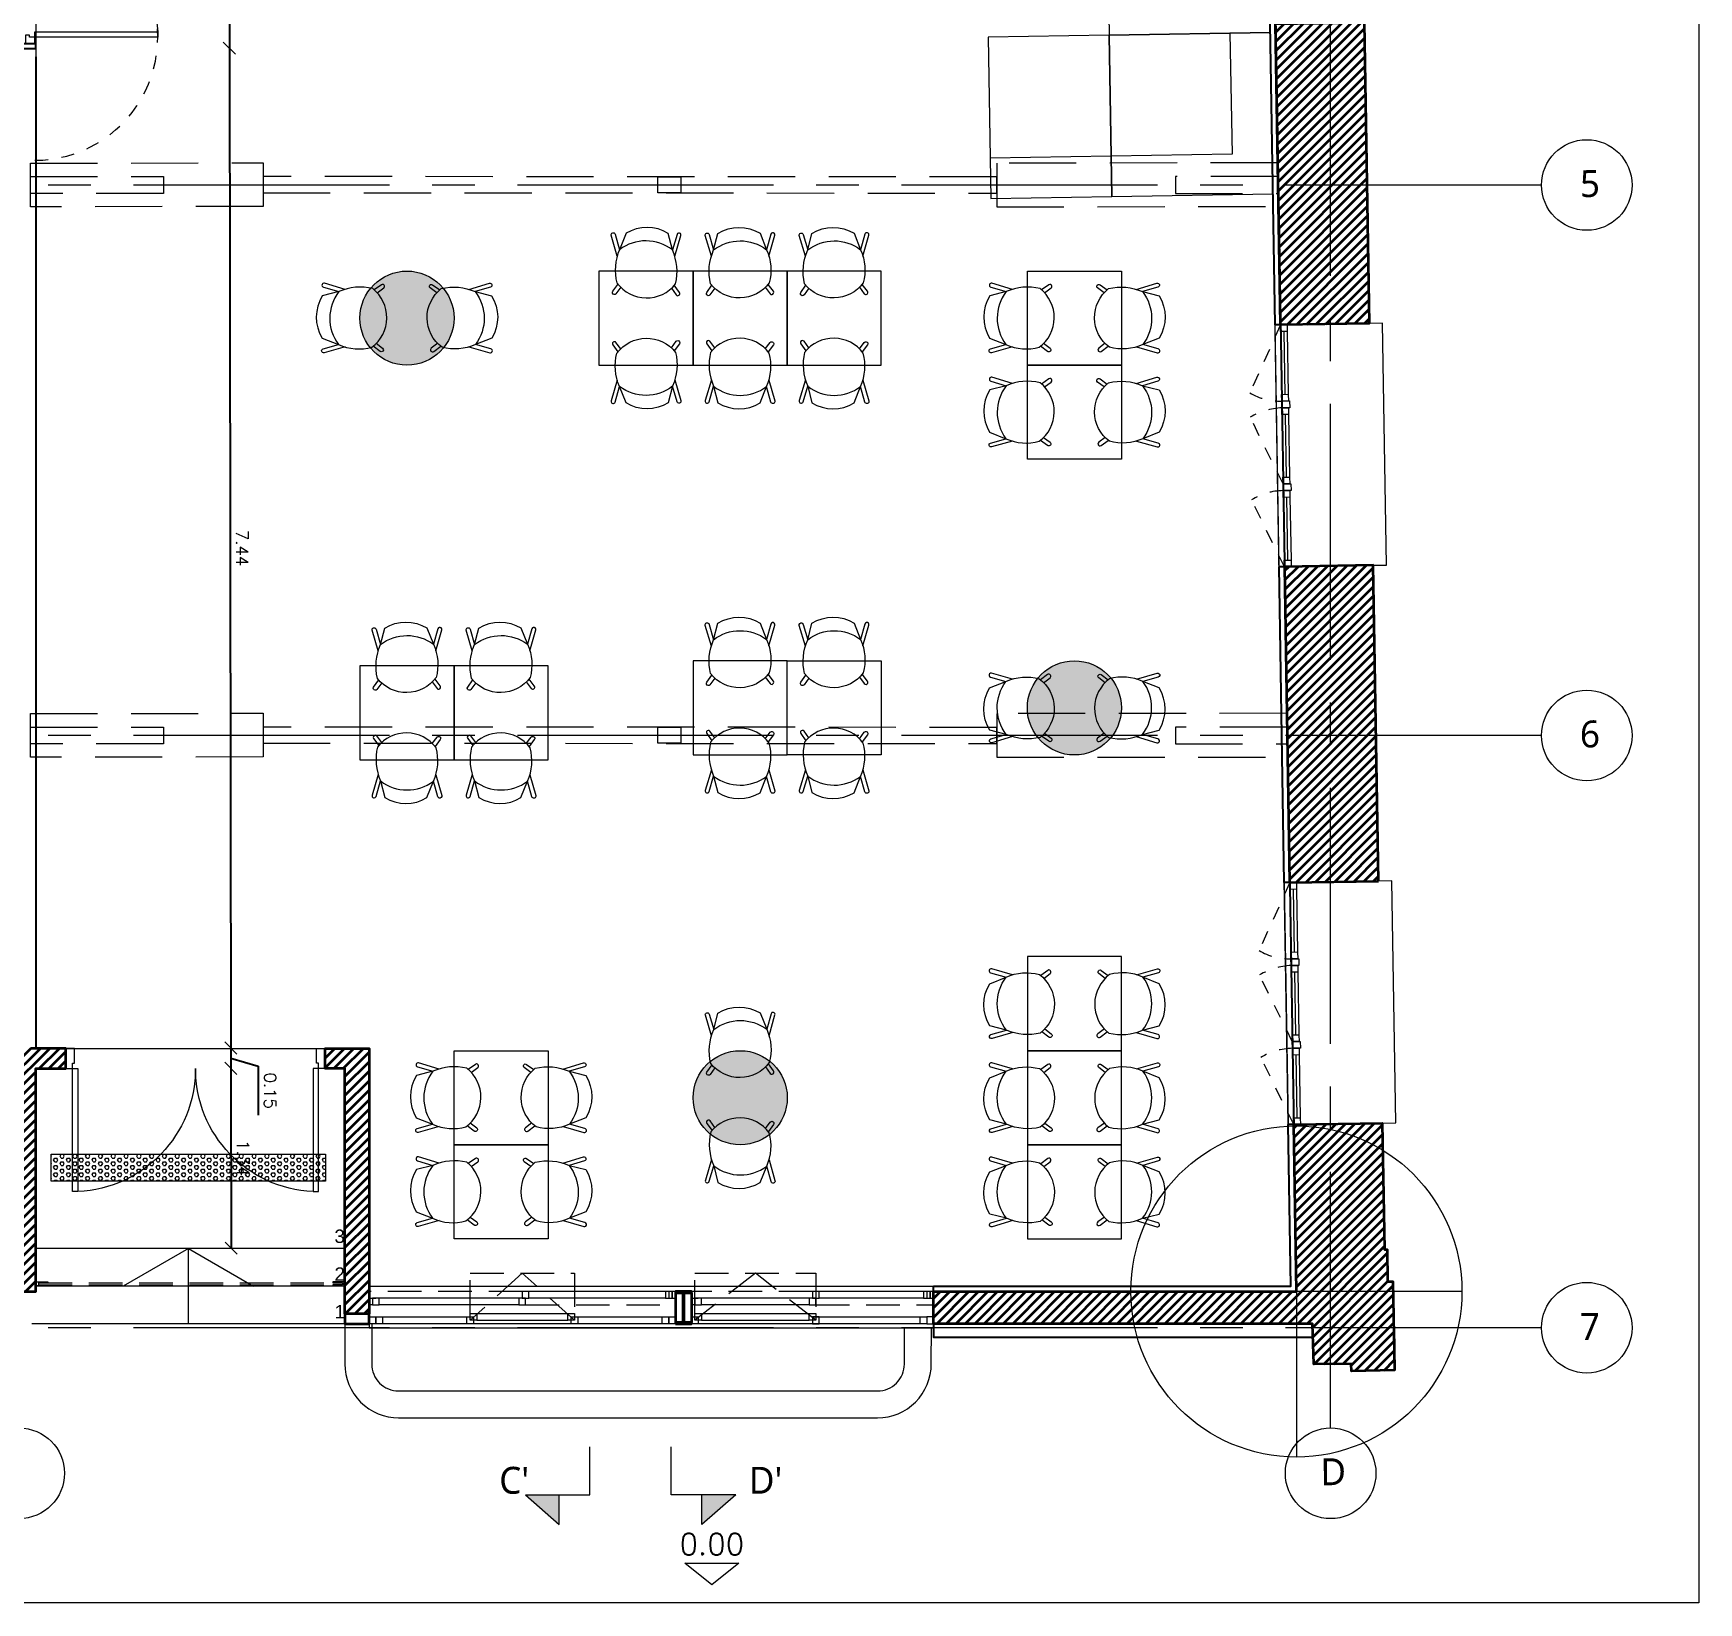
# Model space of a CAD drawing. Header units: metres. Extents: x -32.2 to 3, y -11.4 to 27.4.
# Drawn here: x -9.4 to 2.99, y -2.32 to 9.36 of the extents above; entities that cross this region are included whole.
import ezdxf
from ezdxf.enums import TextEntityAlignment as Align

# ---------------------------------------------------------------- set-up
doc = ezdxf.new("R2010")
doc.units = ezdxf.units.M
doc.header["$PDMODE"] = 35
for name, pattern in [('1808PS0Ex1$0$CENTER2', [28.575, 19.05, -3.175, 3.175, -3.175]), ('1808PS0Ex1$0$DASHED', [0.75, 0.5, -0.25]), ('1808PS0Ex1$0$DASHED2', [9.525, 6.35, -3.175]), ('AXES', [2, 1.25, -0.25, 0.25, -0.25]), ('DASHED', [0.75, 0.5, -0.25]), ('INTERROMPU2', [9.525, 6.35, -3.175])]:
    doc.linetypes.add(name, pattern=pattern)
doc.layers.get('0').update_dxf_attribs({"linetype": 'CONTINUOUS'})
doc.layers.get('DEFPOINTS').update_dxf_attribs({"linetype": 'CONTINUOUS'})
for name, color, linetype, lineweight in [('1808PS0Ex1$0$Ar0-Axe2', 25, '1808PS0Ex1$0$CENTER2', 5), ('1808PS0Ex1$0$Ar2-Escalier', 25, 'CONTINUOUS', 9), ('1808PS0Ex1$0$Ar2-Maçon', 25, 'CONTINUOUS', 35), ('1808PS0Ex1$0$Ar2-Vue-FIN', 33, 'CONTINUOUS', 9), ('1808PS0Ex1$0$Ar6-Cloison', 25, 'CONTINUOUS', 25), ('1808PS0Ex1$0$Ar6-Projection', 33, '1808PS0Ex1$0$DASHED2', 9), ('1808PS0Ex1$0$Ar7-Menuiserie', 25, 'CONTINUOUS', 9), ('Ar0-Axe1', 1, 'AXES', 5), ('Ar0-Cote', 1, 'CONTINUOUS', 5), ('Ar0-Handicap', 8, 'INTERROMPU2', 5), ('Ar0-Niveau 2e', 1, 'CONTINUOUS', 5), ('Ar2-Vue-FIN', 9, 'CONTINUOUS', 9), ('Ar3-Charpente', 6, 'CONTINUOUS', 18), ('Ar6-Cloison', 3, 'CONTINUOUS', 25), ('Ar6-Doublage', 2, 'CONTINUOUS', 25), ('Ar7-Porte', 4, 'CONTINUOUS', 9), ('Ar9-Mobilier-2', 2, 'CONTINUOUS', 9)]:
    doc.layers.add(name, color=color, linetype=linetype, lineweight=lineweight)
for name, color, linetype, lineweight, plot in [('1808PS0Ex1$0$Ar0-Invisible', 25, 'CONTINUOUS', 5, False), ('Ar0-Invisible', 42, 'CONTINUOUS', 5, False), ('Ar0-SU', 42, 'CONTINUOUS', 5, False)]:
    doc.layers.add(name, color=color, linetype=linetype, lineweight=lineweight, plot=plot)
doc.styles.add('1808PS0Ex1$0$arial', font='arial.ttf')
doc.styles.add('1808PS0Ex1$0$HELV', font='swiss.ttf')
doc.styles.add('1808PS0Ex1$0$STANDARD', font='romans.shx')
doc.styles.add('arial', font='arial.ttf')
doc.styles.get("Standard").update_dxf_attribs({"font": 'romans.shx'})
doc.dimstyles.new('50E', dxfattribs={"dimscale": 0.5, "dimtxt": 0.18, "dimasz": 0.18, "dimexe": 0.18, "dimexo": 0.0625, "dimgap": 0.09, "dimtad": 1, "dimzin": 0, "dimdsep": 46, "dimtxsty": 'Standard', "dimblk1": 'OBLIQUE', "dimblk2": 'OBLIQUE', "dimsah": 1, "dimcen": 0, "dimse1": 1, "dimse2": 1, "dimclrt": 256, "dimadec": 0, "dimazin": 0, "dimtfac": 1, "dimtofl": 0, "dimtmove": 0, "dimatfit": 3, "dimldrblk": 'OBLIQUE', "dimfxl": 1, "dimtolj": 1, "dimtzin": 0, "dimarcsym": 0})
pattern_1 = [(45, (-28.946557, -100.24), (-0.03535534, 0.03535534), [])]

# ---------------------------------------------------------------- blocks, each defined once
blk = doc.blocks.new('1808PS0Ex1$0$Fen 180')
at = {"layer": '1808PS0Ex1$0$Ar2-Vue-FIN', "linetype": '1808PS0Ex1$0$DASHED', "ltscale": 0.1}
for points in [[(-0.025, 1.8), (-0.261, 1.298)], [(-0.025, 0.617), (-0.261, 1.117)], [(-0.025, 0), (-0.261, 0.502)]]:
    blk.add_lwpolyline(points, dxfattribs=at)
at = {"layer": '1808PS0Ex1$0$Ar2-Vue-FIN', "color": 0}
for points in [[(-0.025, 1.75), (-0.025, 1.283)], [(0, 1.75), (0, 1.283)], [(0.025, 1.75), (0.025, 1.283)], [(-0.025, 1.133), (-0.025, 0.667)], [(0, 1.133), (0, 0.667)], [(0.025, 1.133), (0.025, 0.667)], [(-0.025, 0.517), (-0.025, 0.05)], [(0, 0.517), (0, 0.05)], [(0.025, 0.517), (0.025, 0.05)]]:
    blk.add_lwpolyline(points, dxfattribs=at)
at = {"layer": '1808PS0Ex1$0$Ar2-Vue-FIN', "linetype": '1808PS0Ex1$0$DASHED', "ltscale": 0.1}
for centre, radius, start, end in [((-0.027, 1.688), 0.455, 239.0325, 270.2577), ((-0.003, 0.654), 0.53, 92.3469, 119.0841), ((-0.027, 0.112), 0.455, 89.7423, 120.9675)]:
    blk.add_arc(centre, radius, start, end, dxfattribs=at)
at = {"layer": '1808PS0Ex1$0$Ar7-Menuiserie', "color": 0}
for points in [[(-0.025, 1.75), (-0.025, 1.8), (0.025, 1.8), (0.025, 1.75), (-0.025, 1.75)], [(-0.025, 1.233), (-0.025, 1.283), (0.025, 1.283), (0.025, 1.233), (-0.025, 1.233)], [(-0.025, 1.183), (-0.025, 1.233), (0.034, 1.233), (0.034, 1.183), (-0.025, 1.183)], [(-0.025, 1.133), (-0.025, 1.183), (0.025, 1.183), (0.025, 1.133), (-0.025, 1.133)], [(-0.025, 0.617), (-0.025, 0.667), (0.025, 0.667), (0.025, 0.617), (-0.025, 0.617)], [(-0.025, 0.567), (-0.025, 0.617), (0.034, 0.617), (0.034, 0.567), (-0.025, 0.567)], [(-0.025, 0.517), (-0.025, 0.567), (0.025, 0.567), (0.025, 0.517), (-0.025, 0.517)], [(-0.025, 0), (-0.025, 0.05), (0.025, 0.05), (0.025, 0), (-0.025, 0)]]:
    blk.add_lwpolyline(points, dxfattribs=at)
blk = doc.blocks.new('1808PS0Ex1$0$DP180e15')
for points in [[(0.09, 0.15), (0.09, 1.065), (0.05, 1.065), (0.05, 0.15)], [(1.84, 0.15), (1.84, 1.065), (1.88, 1.065), (1.88, 0.15)], [(0.05, 0.15), (0.05, 0.11), (0.065, 0.11), (0.065, 0), (0, 0), (0, 0.15)], [(1.865, 0.11), (1.865, 0), (1.93, 0), (1.93, 0.15), (1.88, 0.15), (1.88, 0.11)]]:
    blk.add_lwpolyline(points, close=True)
for centre, start, end in [((0.049, 0.15), 359.9924, 87.4498), ((1.881, 0.15), 92.5502, 180.0076)]:
    blk.add_arc(centre, 0.916, start, end)
at = {"style": '1808PS0Ex1$0$STANDARD'}
blk.add_attdef('PORTE', (0.153, 0.15), '', height=0.05, rotation=90, dxfattribs=at)
blk = doc.blocks.new('1808PS0Ex1')
at = {"layer": '1808PS0Ex1$0$Ar2-Maçon'}
h = blk.add_hatch(dxfattribs=at)
h.set_pattern_fill('ANSI31', color=256, scale=0.4, style=0)
h.set_pattern_definition([(45, (-0.155196, -92.80928), (-0.03535534, 0.03535534), [])])
h.paths.add_polyline_path([(-0.118, 7.191), (-0.155, 9.43), (0.505, 9.441), (0.542, 7.202)])
h = blk.add_hatch(dxfattribs=at)
h.set_pattern_fill('ANSI31', color=256, scale=0.4, style=0)
h.set_pattern_definition([(45, (-0.08872, -96.95872), (-0.03535534, 0.03535534), [])])
h.paths.add_polyline_path([(0.61, 3.052), (0.571, 5.402), (-0.089, 5.391), (-0.05, 3.041)])
h = blk.add_hatch(dxfattribs=at)
h.set_pattern_fill('ANSI31', color=256, scale=0.4, style=0)
h.set_pattern_definition(pattern_1)
h.paths.add_polyline_path([(-9.381, 1.658), (-9.158, 1.658), (-9.158, 1.808), (-9.581, 1.808), (-9.581, 0), (-9.531, 0), (-9.381, 0)])
h = blk.add_hatch(dxfattribs=at)
h.set_pattern_fill('ANSI31', color=256, scale=0.4, style=0)
h.set_pattern_definition(pattern_1)
h.paths.add_polyline_path([(-6.901, 1.808), (-7.228, 1.808), (-7.228, 1.658), (-7.081, 1.658), (-7.081, -0.166), (-6.901, -0.166), (-6.901, 0)])
h = blk.add_hatch(dxfattribs=at)
h.set_pattern_fill('ANSI31', color=256, scale=0.4, style=0)
h.set_pattern_definition([(45, (-2.760557, -100.591645), (-0.03535534, 0.03535534), [])])
edge = h.paths.add_edge_path()
edge.add_line((0.725, -0.273), (0.73, -0.586))
edge.add_line((0.73, -0.586), (0.41, -0.592))
edge.add_line((0.41, -0.592), (0.409, -0.538))
edge.add_line((0.409, -0.538), (0.129, -0.542))
edge.add_line((0.129, -0.542), (0.119, -0.24))
edge.add_line((0.119, -0.24), (-2.701, -0.24))
edge.add_line((-2.701, -0.24), (-2.701, 0))
edge.add_line((-2.701, 0), (0, 0))
edge.add_line((0, 0), (-0.02, 1.242))
edge.add_line((-0.02, 1.242), (0.639, 1.252))
edge.add_line((0.639, 1.252), (0.655, 0.313))
edge.add_line((0.655, 0.313), (0.675, 0.313))
edge.add_line((0.675, 0.313), (0.679, 0.073))
edge.add_line((0.679, 0.073), (0.719, 0.074))
edge.add_line((0.719, 0.074), (0.73, -0.586))
at = {"layer": '1808PS0Ex1$0$Ar0-Axe2', "ltscale": 0.1}
for p, q in [((0.255, -1.016), (0.255, 26.006)), ((1.824, 8.231), (-30.408, 8.231)), ((1.824, 4.136), (-30.408, 4.136)), ((1.824, -0.27), (-30.408, -0.27))]:
    blk.add_line(p, q, dxfattribs=at)
at = {"layer": '1808PS0Ex1$0$Ar0-Axe2'}
for centre in [(2.161, 8.231), (2.161, 4.136), (2.161, -0.27), (-9.505, -1.353), (0.255, -1.353)]:
    blk.add_circle(centre, 0.337, dxfattribs=at)
at = {"layer": '1808PS0Ex1$0$Ar0-Invisible'}
blk.add_lwpolyline([(2.994, -2.316), (-31.002, -2.316), (-31.002, 26.184), (2.994, 26.184)], close=True, dxfattribs=at)
blk.add_lwpolyline([(1.232, 0), (0, 0), (0, -1.232)], dxfattribs=at)
blk.add_circle((0, 0), 1.232, dxfattribs=at)
at = {"layer": '1808PS0Ex1$0$Ar2-Escalier'}
for points in [[(-7.081, 0.32), (-9.381, 0.32)], [(-8.246, 0.32), (-8.731, 0.04)], [(-8.246, -0.24), (-8.246, 0.32)], [(-8.246, 0.32), (-7.761, 0.04)], [(-7.081, 0.04), (-9.381, 0.04)], [(-7.081, -0.24), (-9.411, -0.24)]]:
    blk.add_lwpolyline(points, dxfattribs=at)
at = {"layer": '1808PS0Ex1$0$Ar2-Maçon'}
blk.add_lwpolyline([(-0.118, 7.191), (-0.155, 9.43), (0.505, 9.441), (0.542, 7.202)], close=True, dxfattribs=at)
for points in [[(0.61, 3.052), (0.571, 5.402), (-0.089, 5.391), (-0.05, 3.041), (0.61, 3.052)], [(-9.581, 0), (-9.381, 0), (-9.381, 1.658), (-9.158, 1.658), (-9.158, 1.808), (-9.42, 1.808)], [(-7.081, -0.166), (-7.081, 1.658), (-7.228, 1.658), (-7.228, 1.808), (-6.901, 1.808), (-6.901, 0), (-6.901, 0), (-6.901, -0.166)], [(0.725, -0.273), (0.73, -0.586), (0.41, -0.592), (0.409, -0.538), (0.129, -0.542), (0.119, -0.24), (-2.701, -0.24), (-2.701, 0), (0, 0), (-0.02, 1.242), (0.639, 1.252), (0.655, 0.313), (0.675, 0.313), (0.679, 0.073), (0.719, 0.074), (0.73, -0.586)], [(-4.621, -0.24), (-4.501, -0.24), (-4.501, -0.23), (-4.556, -0.23), (-4.556, -0.01), (-4.501, -0.01), (-4.501, 0), (-4.621, 0), (-4.621, -0.01), (-4.566, -0.01), (-4.566, -0.23), (-4.621, -0.23), (-4.621, -0.24)], [(-4.621, -0.01), (-4.621, -0.23)], [(-4.501, -0.01), (-4.501, -0.23)], [(-6.901, -0.166), (-7.081, -0.166), (-7.081, -0.24), (-6.901, -0.24), (-6.901, -0.166)]]:
    blk.add_lwpolyline(points, dxfattribs=at)
at = {"layer": '1808PS0Ex1$0$Ar2-Vue-FIN', "ltscale": 0.5}
blk.add_line((-4.426, -0.215), (-3.626, -0.215), dxfattribs=at)
at = {"layer": '1808PS0Ex1$0$Ar2-Vue-FIN'}
for points in [[(0.571, 5.402), (0.671, 5.403), (0.642, 7.203), (0.542, 7.202)], [(0.639, 1.252), (0.739, 1.254), (0.71, 3.054), (0.61, 3.052)], [(-6.901, -0.24), (-6.901, -0.27), (-2.701, -0.27), (-2.701, -0.24)], [(-2.701, -0.24), (-2.701, -0.34), (0.123, -0.34)], [(-2.701, -0.24), (-2.701, -0.34), (0.123, -0.34)]]:
    blk.add_lwpolyline(points, dxfattribs=at)
at = {"layer": '1808PS0Ex1$0$Ar2-Vue-FIN', "linetype": '1808PS0Ex1$0$DASHED', "ltscale": 0.5}
for points in [[(-6.149, -0.165), (-6.149, 0.135), (-5.372, 0.135), (-5.372, -0.165)], [(-5.372, -0.215), (-5.761, 0.135), (-6.149, -0.215)], [(-4.476, -0.165), (-4.476, 0.135), (-3.576, 0.135), (-3.576, -0.165)], [(-3.576, -0.215), (-4.026, 0.135), (-4.476, -0.215)], [(-9.362, 0.065), (-7.099, 0.065)], [(-9.362, 0.049), (-7.099, 0.049)], [(-5.761, 0), (-6.901, 0)], [(-3.601, 0), (-4.501, 0)], [(-5.736, -0.1), (-4.621, -0.1)], [(-3.576, -0.1), (-2.701, -0.1)]]:
    blk.add_lwpolyline(points, dxfattribs=at)
at = {"layer": '1808PS0Ex1$0$Ar2-Vue-FIN', "ltscale": 0.5}
for points in [[(-4.696, 0), (-5.711, 0)], [(-2.776, 0), (-3.551, 0)], [(-5.786, -0.05), (-6.826, -0.05)], [(-5.786, -0.1), (-6.826, -0.1)], [(-4.696, -0.05), (-5.711, -0.05)], [(-3.626, -0.05), (-4.426, -0.05)], [(-3.626, -0.1), (-4.426, -0.1)], [(-2.776, -0.05), (-3.551, -0.05)], [(-6.851, -0.19), (-6.124, -0.19)], [(-4.671, -0.24), (-6.851, -0.24)], [(-6.099, -0.165), (-5.422, -0.165)], [(-6.099, -0.215), (-5.422, -0.215)], [(-5.397, -0.19), (-4.671, -0.19)], [(-4.931, -0.19), (-4.621, -0.19)], [(-4.621, -0.24), (-4.931, -0.24)], [(-2.751, -0.24), (-4.501, -0.24)], [(-4.426, -0.165), (-3.626, -0.165)], [(-3.601, -0.19), (-2.751, -0.19)]]:
    blk.add_lwpolyline(points, dxfattribs=at)
at = {"layer": '1808PS0Ex1$0$Ar2-Vue-FIN'}
for points in [[(-7.081, -0.24), (-7.081, -0.54, 0.414214), (-6.681, -0.94), (-3.117, -0.94, 0.414214), (-2.717, -0.54), (-2.716, -0.27)], [(-6.881, -0.24), (-6.881, -0.54, 0.414214), (-6.681, -0.74), (-3.117, -0.74, 0.414214), (-2.917, -0.54), (-2.917, -0.27)]]:
    blk.add_lwpolyline(points, format="xyb", dxfattribs=at)
at = {"layer": '1808PS0Ex1$0$Ar6-Cloison'}
for points in [[(-0.402, 24.407), (0, 0)], [(-2.701, -0.24), (-2.701, -0.34), (0.123, -0.34)]]:
    blk.add_lwpolyline(points, dxfattribs=at)
at = {"layer": '1808PS0Ex1$0$Ar6-Projection', "linetype": '1808PS0Ex1$0$DASHED'}
for points in [[(-9.422, 8.394), (-7.69, 8.396), (-7.69, 8.071), (-9.422, 8.069)], [(-0.138, 8.396), (-2.23, 8.394), (-2.23, 8.069), (-0.133, 8.071)], [(-9.422, 8.294), (-8.431, 8.294), (-8.431, 8.169), (-9.422, 8.169)], [(-2.23, 8.291), (-7.69, 8.294), (-7.69, 8.174), (-2.23, 8.171)], [(-4.751, 8.293), (-4.581, 8.293), (-4.581, 8.173), (-4.751, 8.173)], [(-0.136, 8.294), (-0.9, 8.294), (-0.9, 8.169), (-0.134, 8.169)], [(-9.422, 4.299), (-7.69, 4.301), (-7.69, 3.976), (-9.422, 3.974)], [(-0.071, 4.301), (-2.23, 4.299), (-2.23, 3.974), (-0.065, 3.976)], [(-9.422, 4.199), (-8.431, 4.199), (-8.431, 4.074), (-9.422, 4.074)], [(-2.23, 4.196), (-7.69, 4.199), (-7.69, 4.079), (-2.23, 4.076)], [(-4.751, 4.198), (-4.581, 4.198), (-4.581, 4.078), (-4.751, 4.078)], [(-0.069, 4.199), (-0.9, 4.199), (-0.9, 4.074), (-0.067, 4.073)]]:
    blk.add_lwpolyline(points, close=True, dxfattribs=at)
at = {"layer": '1808PS0Ex1$0$Ar7-Menuiserie'}
for p, q in [((-6.876, -0.05), (-6.876, -0.05)), ((-6.876, -0.05), (-6.876, -0.05)), ((-6.876, -0.05), (-6.876, -0.05)), ((-4.476, -0.05), (-4.476, -0.05)), ((-4.476, -0.05), (-4.476, -0.05)), ((-4.476, -0.05), (-4.476, -0.05))]:
    blk.add_line(p, q, dxfattribs=at)
for points in [[(-9.381, 0.072), (-9.291, 0.072), (-9.291, 0.065), (-9.362, 0.065), (-9.362, 0.049), (-9.291, 0.049), (-9.291, 0.042), (-9.381, 0.042)], [(-9.381, 0.072), (-9.291, 0.072), (-9.291, 0.065), (-9.362, 0.065), (-9.362, 0.049), (-9.291, 0.049), (-9.291, 0.042), (-9.381, 0.042)], [(-9.381, 0.072), (-9.291, 0.072), (-9.291, 0.065), (-9.362, 0.065), (-9.362, 0.049), (-9.291, 0.049), (-9.291, 0.042), (-9.381, 0.042)], [(-7.081, 0.072), (-7.171, 0.072), (-7.171, 0.065), (-7.099, 0.065), (-7.099, 0.049), (-7.171, 0.049), (-7.171, 0.042), (-7.081, 0.042)], [(-7.081, 0.072), (-7.171, 0.072), (-7.171, 0.065), (-7.099, 0.065), (-7.099, 0.049), (-7.171, 0.049), (-7.171, 0.042), (-7.081, 0.042)], [(-7.081, 0.072), (-7.171, 0.072), (-7.171, 0.065), (-7.099, 0.065), (-7.099, 0.049), (-7.171, 0.049), (-7.171, 0.042), (-7.081, 0.042)], [(-5.761, 0), (-5.761, -0.05), (-5.711, -0.05), (-5.711, 0), (-5.761, 0)], [(-5.761, 0), (-5.761, -0.05), (-5.711, -0.05), (-5.711, 0), (-5.761, 0)], [(-5.761, 0), (-5.761, -0.05), (-5.711, -0.05), (-5.711, 0), (-5.761, 0)], [(-4.696, 0), (-4.696, -0.05), (-4.646, -0.05), (-4.646, 0), (-4.696, 0)], [(-4.696, 0), (-4.696, -0.05), (-4.646, -0.05), (-4.646, 0), (-4.696, 0)], [(-4.696, 0), (-4.696, -0.05), (-4.646, -0.05), (-4.646, 0), (-4.696, 0)], [(-4.671, 0), (-4.671, -0.05), (-4.621, -0.05), (-4.621, 0), (-4.671, 0)], [(-4.671, 0), (-4.671, -0.05), (-4.621, -0.05), (-4.621, 0), (-4.671, 0)], [(-4.646, 0), (-4.646, -0.05), (-4.621, -0.05), (-4.621, 0), (-4.671, 0)], [(-3.601, 0), (-3.601, -0.05), (-3.551, -0.05), (-3.551, 0), (-3.601, 0)], [(-3.601, 0), (-3.601, -0.05), (-3.551, -0.05), (-3.551, 0), (-3.601, 0)], [(-3.601, 0), (-3.601, -0.05), (-3.551, -0.05), (-3.551, 0), (-3.601, 0)], [(-2.776, 0), (-2.776, -0.05), (-2.726, -0.05), (-2.726, 0), (-2.776, 0)], [(-2.776, 0), (-2.776, -0.05), (-2.726, -0.05), (-2.726, 0), (-2.776, 0)], [(-2.776, 0), (-2.776, -0.05), (-2.726, -0.05), (-2.726, 0), (-2.776, 0)], [(-2.751, 0), (-2.751, -0.05), (-2.701, -0.05), (-2.701, 0), (-2.751, 0)], [(-2.751, 0), (-2.751, -0.05), (-2.701, -0.05), (-2.701, 0), (-2.751, 0)], [(-2.726, 0), (-2.726, -0.05), (-2.701, -0.05), (-2.701, 0), (-2.751, 0)], [(-6.876, -0.05), (-6.876, -0.1), (-6.901, -0.1), (-6.901, -0.05), (-6.851, -0.05)], [(-6.876, -0.05), (-6.876, -0.1), (-6.826, -0.1), (-6.826, -0.05), (-6.876, -0.05)], [(-6.876, -0.05), (-6.876, -0.1), (-6.826, -0.1), (-6.826, -0.05), (-6.876, -0.05)], [(-6.876, -0.05), (-6.876, -0.1), (-6.826, -0.1), (-6.826, -0.05), (-6.876, -0.05)], [(-5.786, -0.05), (-5.786, -0.1), (-5.736, -0.1), (-5.736, -0.05), (-5.786, -0.05)], [(-5.786, -0.05), (-5.786, -0.1), (-5.736, -0.1), (-5.736, -0.05), (-5.786, -0.05)], [(-5.786, -0.05), (-5.786, -0.1), (-5.736, -0.1), (-5.736, -0.05), (-5.786, -0.05)], [(-4.476, -0.05), (-4.476, -0.1), (-4.501, -0.1), (-4.501, -0.05), (-4.451, -0.05)], [(-4.476, -0.05), (-4.476, -0.1), (-4.426, -0.1), (-4.426, -0.05), (-4.476, -0.05)], [(-4.476, -0.05), (-4.476, -0.1), (-4.426, -0.1), (-4.426, -0.05), (-4.476, -0.05)], [(-4.476, -0.05), (-4.476, -0.1), (-4.426, -0.1), (-4.426, -0.05), (-4.476, -0.05)], [(-3.626, -0.05), (-3.626, -0.1), (-3.576, -0.1), (-3.576, -0.05), (-3.626, -0.05)], [(-3.626, -0.05), (-3.626, -0.1), (-3.576, -0.1), (-3.576, -0.05), (-3.626, -0.05)], [(-3.626, -0.05), (-3.626, -0.1), (-3.576, -0.1), (-3.576, -0.05), (-3.626, -0.05)], [(-6.851, -0.19), (-6.851, -0.24), (-6.901, -0.24), (-6.901, -0.19), (-6.851, -0.19)], [(-6.801, -0.19), (-6.801, -0.24), (-6.851, -0.24), (-6.851, -0.19), (-6.801, -0.19)], [(-6.124, -0.19), (-6.124, -0.24), (-6.174, -0.24), (-6.174, -0.19), (-6.124, -0.19)], [(-6.099, -0.165), (-6.099, -0.215), (-6.149, -0.215), (-6.149, -0.165), (-6.099, -0.165)], [(-5.372, -0.165), (-5.372, -0.215), (-5.422, -0.215), (-5.422, -0.165), (-5.372, -0.165)], [(-5.347, -0.19), (-5.347, -0.24), (-5.397, -0.24), (-5.397, -0.19), (-5.347, -0.19)], [(-4.671, -0.19), (-4.671, -0.24), (-4.721, -0.24), (-4.721, -0.19), (-4.671, -0.19)], [(-4.621, -0.19), (-4.621, -0.24), (-4.671, -0.24), (-4.671, -0.19), (-4.621, -0.19)], [(-4.451, -0.19), (-4.451, -0.24), (-4.501, -0.24), (-4.501, -0.19), (-4.451, -0.19)], [(-4.426, -0.165), (-4.426, -0.215), (-4.476, -0.215), (-4.476, -0.165), (-4.426, -0.165)], [(-3.576, -0.165), (-3.576, -0.215), (-3.626, -0.215), (-3.626, -0.165), (-3.576, -0.165)], [(-3.601, -0.19), (-3.601, -0.24), (-3.551, -0.24), (-3.551, -0.19), (-3.601, -0.19)], [(-3.601, -0.19), (-3.601, -0.24), (-3.551, -0.24), (-3.551, -0.19), (-3.601, -0.19)], [(-3.601, -0.19), (-3.601, -0.24), (-3.551, -0.24), (-3.551, -0.19), (-3.601, -0.19)], [(-2.751, -0.19), (-2.751, -0.24), (-2.801, -0.24), (-2.801, -0.19), (-2.751, -0.19)], [(-2.751, -0.19), (-2.751, -0.24), (-2.701, -0.24), (-2.701, -0.19), (-2.751, -0.19)], [(-2.751, -0.19), (-2.751, -0.24), (-2.701, -0.24), (-2.701, -0.19), (-2.751, -0.19)], [(-2.751, -0.19), (-2.751, -0.24), (-2.701, -0.24), (-2.701, -0.19), (-2.751, -0.19)]]:
    blk.add_lwpolyline(points, dxfattribs=at)
at = {"layer": '1808PS0Ex1$0$Ar2-Vue-FIN', "rotation": 0.9428270415124346}
for p in [(-0.064, 5.391), (0.005, 1.242)]:
    blk.add_blockref('1808PS0Ex1$0$Fen 180', p, dxfattribs=at)
at = {"layer": '1808PS0Ex1$0$Ar7-Menuiserie', "xscale": -1, "rotation": 180}
blk.add_blockref('1808PS0Ex1$0$DP180e15', (-9.158, 1.808), dxfattribs=at)
at = {"layer": '1808PS0Ex1$0$Ar0-Axe2', "char_height": 0.2, "attachment_point": 1, "rotation": 0.6948, "style": '1808PS0Ex1$0$arial'}
for s, width, insert in [('{\\fSegoe UI Light|b0|i0|c0|p34;5}', 0.22423, (2.109, 8.341)), ('{\\fSegoe UI Light|b0|i0|c0|p34;6}', 0.22423, (2.109, 4.246)), ('{\\fSegoe UI Light|b0|i0|c0|p34;7}', 0.22423, (2.109, -0.161)), ('{\\fSegoe UI Light|b0|i0|c0|p34;D}', 4.6219, (0.178, -1.243))]:
    blk.add_mtext_dynamic_manual_height_columns(s, width=width, gutter_width=1, heights=[0], dxfattribs=dict(at, insert=insert))
at = {"layer": '1808PS0Ex1$0$Ar2-Escalier', "char_height": 0.1, "attachment_point": 9, "style": '1808PS0Ex1$0$HELV'}
for s, insert in [('3\\P', (-7.081, 0.359)), ('2\\P', (-7.081, 0.079)), ('1\\P', (-7.081, -0.201))]:
    blk.add_mtext_dynamic_manual_height_columns(s, width=0.43825, gutter_width=4, heights=[0.202], dxfattribs=dict(at, insert=insert))
blk = doc.blocks.new('niv0')
blk.add_lwpolyline([(-0.25, 0.2), (0.25, 0.2), (0, 0)], close=True)
blk.add_attdef('NIV0', text='', height=0.2).set_placement((0, 0.278), align=Align.CENTER)
blk = doc.blocks.new('DP180e7')
for points in [[(0.09, 0.07), (0.09, 0.985), (0.05, 0.985), (0.05, 0.07)], [(1.84, 0.07), (1.84, 0.985), (1.88, 0.985), (1.88, 0.07)], [(0.05, 0.07), (0.05, 0.03), (0.065, 0.03), (0.065, 0), (0, 0), (0, 0.07)], [(1.865, 0.03), (1.865, 0), (1.93, 0), (1.93, 0.07), (1.88, 0.07), (1.88, 0.03)]]:
    blk.add_lwpolyline(points, close=True)
for centre, start, end in [((0.049, 0.07), 359.9924, 87.4498), ((1.881, 0.07), 92.5502, 180.0076)]:
    blk.add_arc(centre, 0.916, start, end)
blk.add_attdef('PORTE', (0.153, 0.07), '', height=0.05, rotation=90)
blk = doc.blocks.new('_OBLIQUE')
at = {"color": 0, "linetype": 'ByBlock'}
blk.add_line((-0.5, -0.5), (0.5, 0.5), dxfattribs=at)
blk = doc.blocks.new('*D62')
at = {"layer": 'Ar0-Cote', "color": 0, "lineweight": -2, "transparency": 16777216}
blk.add_line((-7.944, 11.251), (-7.941, 9.249), dxfattribs=at)
at = {"layer": 'DEFPOINTS', "color": 0, "transparency": 16777216}
for p in [(-9.38, 11.249), (-9.38, 9.247), (-7.941, 9.249)]:
    blk.add_point(p, dxfattribs=at)
at = {"layer": 'Ar0-Cote', "color": 0, "lineweight": -2, "transparency": 16777216, "xscale": 0.09, "yscale": 0.09, "zscale": 0.09}
for p, rotation in [((-7.944, 11.251), 90.08295146960843), ((-7.941, 9.249), 270.0829514696084)]:
    blk.add_blockref('_OBLIQUE', p, dxfattribs=dict(at, rotation=rotation))
at = {"layer": 'Ar0-Cote', "transparency": 16777216, "insert": (-7.852, 10.251), "char_height": 0.09, "attachment_point": 5, "rotation": 270.083}
blk.add_mtext('\\A1;2.00', dxfattribs=at)
blk = doc.blocks.new('*D63')
at = {"layer": 'Ar0-Cote', "color": 0, "lineweight": -2, "transparency": 16777216}
blk.add_line((-7.941, 9.249), (-7.93, 1.811), dxfattribs=at)
at = {"layer": 'DEFPOINTS', "color": 0, "transparency": 16777216}
for p in [(-9.38, 9.247), (-9.374, 1.809), (-7.93, 1.811)]:
    blk.add_point(p, dxfattribs=at)
at = {"layer": 'Ar0-Cote', "color": 0, "lineweight": -2, "transparency": 16777216, "xscale": 0.09, "yscale": 0.09, "zscale": 0.09}
for p, rotation in [((-7.941, 9.249), 90.08295146960843), ((-7.93, 1.811), 270.0829514696084)]:
    blk.add_blockref('_OBLIQUE', p, dxfattribs=dict(at, rotation=rotation))
at = {"layer": 'Ar0-Cote', "transparency": 16777216, "insert": (-7.846, 5.53), "char_height": 0.09, "attachment_point": 5, "rotation": 270.083}
blk.add_mtext('\\A1;7.44', dxfattribs=at)
blk = doc.blocks.new('*D64')
at = {"layer": 'Ar0-Cote', "color": 0, "lineweight": -2, "transparency": 16777216}
for p, q in [((-7.93, 1.811), (-7.93, 1.66)), ((-7.93, 1.736), (-7.727, 1.675)), ((-7.727, 1.675), (-7.727, 1.311))]:
    blk.add_line(p, q, dxfattribs=at)
at = {"layer": 'DEFPOINTS', "color": 0, "transparency": 16777216}
for p in [(-9.374, 1.809), (-9.269, 1.658), (-7.93, 1.66)]:
    blk.add_point(p, dxfattribs=at)
at = {"layer": 'Ar0-Cote', "color": 0, "lineweight": -2, "transparency": 16777216, "xscale": 0.09, "yscale": 0.09, "zscale": 0.09}
for p, rotation in [((-7.93, 1.811), 90.08295146960843), ((-7.93, 1.66), 270.0829514696084)]:
    blk.add_blockref('_OBLIQUE', p, dxfattribs=dict(at, rotation=rotation))
at = {"layer": 'Ar0-Cote', "transparency": 16777216, "insert": (-7.637, 1.493), "char_height": 0.09, "attachment_point": 5, "rotation": 270.083}
blk.add_mtext('\\A1;0.15', dxfattribs=at)
blk = doc.blocks.new('*D65')
at = {"layer": 'Ar0-Cote', "color": 0, "lineweight": -2, "transparency": 16777216}
blk.add_line((-7.93, 1.66), (-7.928, 0.322), dxfattribs=at)
at = {"layer": 'DEFPOINTS', "color": 0, "transparency": 16777216}
for p in [(-9.269, 1.658), (-9.269, 0.32), (-7.928, 0.322)]:
    blk.add_point(p, dxfattribs=at)
at = {"layer": 'Ar0-Cote', "color": 0, "lineweight": -2, "transparency": 16777216, "xscale": 0.09, "yscale": 0.09, "zscale": 0.09}
for p, rotation in [((-7.93, 1.66), 90.08295146960843), ((-7.928, 0.322), 270.0829514696084)]:
    blk.add_blockref('_OBLIQUE', p, dxfattribs=dict(at, rotation=rotation))
at = {"layer": 'Ar0-Cote', "transparency": 16777216, "insert": (-7.839, 0.991), "char_height": 0.09, "attachment_point": 5, "rotation": 270.083}
blk.add_mtext('\\A1;1.34', dxfattribs=at)
blk = doc.blocks.new('LOTTUS')
for points in [[(0.073, 0.188), (0.024, 0.224, -1), (0.042, 0.248), (0.095, 0.209)], [(0.311, 0.212), (0.465, 0.257, -1), (0.473, 0.228), (0.358, 0.195)], [(0.358, 0.195), (0.481, 0.163, -0.283272), (0.48, -0.151), (0.358, -0.199)], [(0.078, -0.188), (0.03, -0.224, 1), (0.048, -0.248), (0.1, -0.21)], [(0.31, -0.216), (0.465, -0.261, 1), (0.473, -0.232), (0.358, -0.199)]]:
    blk.add_lwpolyline(points, format="xyb")
blk.add_lwpolyline([(0.11, -0.217, -0.495738), (0.106, 0.219, -0.164412), (0.358, 0.195, -0.338116), (0.358, -0.199, -0.174593)], format="xyb", close=True)

msp = doc.modelspace()

# ---------------------------------------------------------------- hatches: boundary and pattern name
at = {"layer": 'Ar0-Axe1'}
for points in [[(-5.486, -1.513), (-5.486, -1.733), (-5.738, -1.513)], [(-4.424, -1.513), (-4.424, -1.733), (-4.172, -1.513)]]:
    msp.add_hatch(color=256, dxfattribs=at).paths.add_polyline_path(points)
at = {"layer": 'Ar0-Handicap'}
h = msp.add_hatch(dxfattribs=at)
h.set_pattern_fill('HEX', color=256, scale=0.005)
h.set_pattern_definition([(0, (8.713774, -1.867055), (0, 0.027496307), [0.015875, -0.03175]), (120, (8.713774, -1.867055), (-0.0238125, -0.013748153), [0.015875, -0.03175]), (60, (8.72965, -1.867055), (-0.0238125, 0.013748153), [0.015875, -0.03175])])
h.paths.add_polyline_path([(-7.225, 1.02), (-7.225, 0.82), (-9.267, 0.82), (-9.267, 1.02)])
at = {"layer": 'Ar9-Mobilier-2'}
h = msp.add_hatch(color=255, dxfattribs=at)
h.dxf.hatch_style = 1
edge = h.paths.add_edge_path()
edge.add_arc((-6.619, 7.241), 0.35, 0, 360)
h = msp.add_hatch(color=255, dxfattribs=at)
h.dxf.hatch_style = 1
edge = h.paths.add_edge_path()
edge.add_arc((-1.652, 4.341), 0.35, 0, 360)
h = msp.add_hatch(color=255, dxfattribs=at)
h.dxf.hatch_style = 1
edge = h.paths.add_edge_path()
edge.add_arc((-4.139, 1.441), 0.35, 0, 360)

# ---------------------------------------------------------------- linework, layer by layer
at = {"layer": 'Ar0-Axe1'}
for points in [[(-5.738, -1.513), (-5.257, -1.513), (-5.257, -1.157)], [(-4.172, -1.513), (-4.653, -1.513), (-4.653, -1.157)], [(-5.738, -1.513), (-5.486, -1.733), (-5.486, -1.513)], [(-4.172, -1.513), (-4.424, -1.733), (-4.424, -1.513)]]:
    msp.add_lwpolyline(points, dxfattribs=at)
at = {"layer": 'Ar0-Handicap'}
msp.add_lwpolyline([(-7.225, 1.02), (-7.225, 0.82), (-9.267, 0.82), (-9.267, 1.02)], close=True, dxfattribs=at)
at = {"layer": 'Ar0-Invisible'}
msp.add_lwpolyline([(2.994, -2.316), (-31.002, -2.316), (-31.002, 26.184), (2.994, 26.184)], close=True, dxfattribs=at)
msp.add_lwpolyline([(1.232, 0), (0, 0), (0, -1.232)], dxfattribs=at)
msp.add_circle((0, 0), 1.232, dxfattribs=at)
at = {"layer": 'Ar0-SU'}
msp.add_lwpolyline([(-9.381, 24.358), (-9.38, 15.996), (-8.18, 15.996), (-8.18, 12.086), (-9.38, 12.086), (-9.38, 1.808), (-6.901, 1.808), (-6.901, 0.04), (-0.041, 0.04), (-0.441, 24.367)], close=True, dxfattribs=at)
at = {"layer": 'Ar2-Vue-FIN'}
for points in [[(-0.129, 5.391), (-0.158, 7.191)], [(-0.09, 3.041), (-0.06, 1.242)], [(-6.901, 0.04), (-2.701, 0.04)]]:
    msp.add_lwpolyline(points, dxfattribs=at)
at = {"layer": 'Ar2-Vue-FIN', "linetype": 'DASHED', "ltscale": 0.1}
msp.add_arc((-9.389, 9.33), 0.915, 269.9727, 90.0273, dxfattribs=at)
at = {"layer": 'Ar6-Cloison'}
msp.add_lwpolyline([(-9.38, 9.281), (-9.621, 9.281), (-9.621, 9.247), (-9.38, 9.247)], close=True, dxfattribs=at)
at = {"layer": 'Ar6-Doublage'}
for points in [[(-0.158, 7.191), (-0.195, 9.43)], [(-9.621, 9.247), (-9.38, 9.247)], [(-9.38, 9.184), (-9.38, 1.808)], [(-0.118, 7.191), (-0.158, 7.191)], [(-0.089, 5.391), (-0.129, 5.391)], [(-0.09, 3.041), (-0.129, 5.391)], [(-0.05, 3.041), (-0.09, 3.041)], [(-2.701, 0.04), (-0.041, 0.04), (-0.06, 1.242)], [(-0.02, 1.242), (-0.06, 1.242)], [(-2.701, 0), (-2.701, 0.04)]]:
    msp.add_lwpolyline(points, dxfattribs=at)
at = {"layer": 'Ar9-Mobilier-2'}
msp.add_line((-1.379, 8.445), (-2.279, 8.43), dxfattribs=at)
for points in [[(-0.209, 10.264), (-1.409, 10.245), (-1.394, 9.345), (-0.194, 9.365)], [(-1.374, 8.145), (-1.394, 9.345), (-2.294, 9.33), (-2.274, 8.13)], [(-0.174, 8.165), (-0.194, 9.365), (-1.394, 9.345), (-1.374, 8.145)]]:
    msp.add_lwpolyline(points, close=True, dxfattribs=at)
for points in [[(-0.494, 9.36), (-0.479, 8.46), (-1.379, 8.445)], [(-5.19, 6.891), (-4.49, 6.891), (-4.49, 7.591), (-5.19, 7.591), (-5.19, 6.891)], [(-5.19, 6.891), (-4.49, 6.891), (-4.49, 7.591), (-5.19, 7.591), (-5.19, 6.891)], [(-3.79, 6.891), (-3.79, 7.591), (-4.49, 7.591), (-4.49, 6.891), (-3.79, 6.891)], [(-3.79, 6.891), (-3.79, 7.591), (-4.49, 7.591), (-4.49, 6.891), (-3.79, 6.891)], [(-3.09, 6.891), (-3.09, 7.591), (-3.79, 7.591), (-3.79, 6.891), (-3.09, 6.891)], [(-3.09, 6.891), (-3.09, 7.591), (-3.79, 7.591), (-3.79, 6.891), (-3.09, 6.891)], [(-1.302, 6.891), (-2.002, 6.891), (-2.002, 7.591), (-1.302, 7.591), (-1.302, 6.891)], [(-1.302, 6.891), (-2.002, 6.891), (-2.002, 7.591), (-1.302, 7.591), (-1.302, 6.891)], [(-1.302, 6.191), (-2.002, 6.191), (-2.002, 6.891), (-1.302, 6.891), (-1.302, 6.191)], [(-1.302, 6.191), (-2.002, 6.191), (-2.002, 6.891), (-1.302, 6.891), (-1.302, 6.191)], [(-6.269, 3.955), (-6.269, 4.655), (-6.969, 4.655), (-6.969, 3.955), (-6.269, 3.955)], [(-6.269, 3.955), (-6.269, 4.655), (-6.969, 4.655), (-6.969, 3.955), (-6.269, 3.955)], [(-5.569, 3.955), (-5.569, 4.655), (-6.269, 4.655), (-6.269, 3.955), (-5.569, 3.955)], [(-5.569, 3.955), (-5.569, 4.655), (-6.269, 4.655), (-6.269, 3.955), (-5.569, 3.955)], [(-3.79, 3.991), (-3.79, 4.691), (-4.49, 4.691), (-4.49, 3.991), (-3.79, 3.991)], [(-3.79, 3.991), (-3.79, 4.691), (-4.49, 4.691), (-4.49, 3.991), (-3.79, 3.991)], [(-3.09, 4.691), (-3.09, 3.991), (-3.79, 3.991), (-3.79, 4.691), (-3.09, 4.691)], [(-3.09, 4.691), (-3.09, 3.991), (-3.79, 3.991), (-3.79, 4.691), (-3.09, 4.691)], [(-1.301, 2.491), (-2.001, 2.491), (-2.001, 1.791), (-1.301, 1.791), (-1.301, 2.491)], [(-1.301, 2.491), (-2.001, 2.491), (-2.001, 1.791), (-1.301, 1.791), (-1.301, 2.491)], [(-5.569, 1.091), (-6.269, 1.091), (-6.269, 1.791), (-5.569, 1.791), (-5.569, 1.091)], [(-5.569, 1.091), (-6.269, 1.091), (-6.269, 1.791), (-5.569, 1.791), (-5.569, 1.091)], [(-1.301, 1.791), (-2.001, 1.791), (-2.001, 1.091), (-1.301, 1.091), (-1.301, 1.791)], [(-1.301, 1.791), (-2.001, 1.791), (-2.001, 1.091), (-1.301, 1.091), (-1.301, 1.791)], [(-5.569, 0.391), (-6.269, 0.391), (-6.269, 1.091), (-5.569, 1.091), (-5.569, 0.391)], [(-5.569, 0.391), (-6.269, 0.391), (-6.269, 1.091), (-5.569, 1.091), (-5.569, 0.391)], [(-1.301, 1.091), (-2.001, 1.091), (-2.001, 0.391), (-1.301, 0.391), (-1.301, 1.091)], [(-1.301, 1.091), (-2.001, 1.091), (-2.001, 0.391), (-1.301, 0.391), (-1.301, 1.091)]]:
    msp.add_lwpolyline(points, dxfattribs=at)
for centre in [(-6.619, 7.241), (-1.652, 4.341), (-4.139, 1.441)]:
    msp.add_circle(centre, 0.35, dxfattribs=at)

# ---------------------------------------------------------------- block references
at = {"layer": 'Ar0-Niveau 2e'}
ref = msp.add_blockref('niv0', (-4.35, -2.182), dxfattribs=dict(at, xscale=0.8, yscale=0.8, zscale=1.2))
ref.add_attrib('NIV0', '0.00', dxfattribs={"layer": '0', "height": 0.16, "oblique": 360}).set_placement((-4.35, -1.96), align=Align.CENTER)
at = {"layer": 'Ar3-Charpente', "color": 142, "true_color": 0x09a3d3}
msp.add_blockref('1808PS0Ex1', (0, 0), dxfattribs=at)
at = {"layer": 'Ar7-Porte', "xscale": -1, "rotation": 270}
msp.add_blockref('DP180e7', (-9.459, 9.281), dxfattribs=at)
at = {"layer": 'Ar9-Mobilier-2', "xscale": -1}
for p, rotation in [((-4.84, 7.391), 269.6904909745741), ((-6.769, 7.241), 359.6904909745741), ((-1.802, 7.241), 359.6904909745741), ((-4.14, 7.091), 89.6904909745693), ((-3.44, 7.091), 89.6904909745693), ((-1.802, 6.541), 359.6904909745741), ((-1.502, 4.341), 179.6904909745927), ((-6.619, 4.155), 89.6904909745693), ((-5.919, 4.155), 89.6904909745693), ((-4.14, 4.191), 89.6904909745693), ((-3.44, 4.191), 89.69049097457409), ((-1.501, 2.141), 179.6904909745599), ((-6.069, 1.441), 359.6904909745741), ((-1.501, 1.441), 179.6904909745599), ((-4.139, 1.291), 89.69049097456018), ((-6.069, 0.741), 359.6904909745741), ((-1.501, 0.741), 179.6904909745599)]:
    msp.add_blockref('LOTTUS', p, dxfattribs=dict(at, rotation=rotation))
at = {"layer": 'Ar9-Mobilier-2'}
for p, rotation in [((-4.14, 7.391), 90.3095090254211), ((-3.44, 7.391), 90.3095090254211), ((-6.469, 7.241), 0.3095090254259271), ((-1.502, 7.241), 0.3095090254259268), ((-4.84, 7.091), 270.3095090254259), ((-1.502, 6.541), 0.3095090254259268), ((-6.619, 4.455), 90.3095090254211), ((-5.919, 4.455), 90.3095090254211), ((-4.14, 4.491), 90.3095090254211), ((-3.44, 4.491), 90.3095090254259), ((-1.802, 4.341), 180.3095090254445), ((-1.801, 2.141), 180.3095090254118), ((-4.139, 1.591), 90.30950902541193), ((-5.769, 1.441), 0.3095090254259273), ((-1.801, 1.441), 180.3095090254118), ((-5.769, 0.741), 0.3095090254259273), ((-1.801, 0.741), 180.3095090254118)]:
    msp.add_blockref('LOTTUS', p, dxfattribs=dict(at, rotation=rotation))

# ---------------------------------------------------------------- texts
at = {"layer": 'Ar0-Axe1', "char_height": 0.2, "attachment_point": 1, "style": 'arial'}
for s, insert in [("{\\fSegoe UI Light|b0|i0|c0|p34;C'}", (-5.933, -1.305)), ("{\\fSegoe UI Light|b0|i0|c0|p34;D'}", (-4.074, -1.305))]:
    msp.add_mtext_dynamic_manual_height_columns(s, width=0.36163, gutter_width=1, heights=[0], dxfattribs=dict(at, insert=insert))

# ---------------------------------------------------------------- dimensions: what is measured, and where the dimension line sits
at = {"layer": 'Ar0-Cote'}
for base, p1, p2, picture, middle in [((-7.941, 9.249), (-9.38, 11.249), (-9.38, 9.247), '*D62', (-7.852, 10.251)), ((-7.93, 1.811), (-9.38, 9.247), (-9.374, 1.809), '*D63', (-7.846, 5.53)), ((-7.93, 1.66), (-9.374, 1.809), (-9.269, 1.658), '*D64', (-7.637, 1.63)), ((-7.928, 0.322), (-9.269, 1.658), (-9.269, 0.32), '*D65', (-7.839, 0.991))]:
    dim = msp.add_linear_dim(base=base, p1=p1, p2=p2, angle=90.083, dimstyle='50E', override={"dimtmove": 1}, dxfattribs=at)
    dim.commit()
    dim.dimension.update_dxf_attribs({"geometry": picture, "text_midpoint": middle})

doc.saveas('drawing.dxf')
